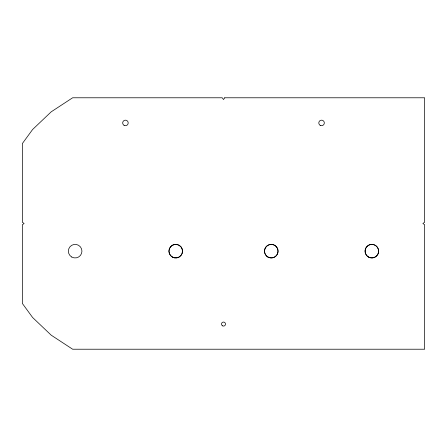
<?xml version="1.0" encoding="UTF-8"?>
<svg xmlns="http://www.w3.org/2000/svg" width="447" height="447" viewBox="0 0 447 447"><rect width="100%" height="100%" fill="white"/><g stroke="black" fill="none" stroke-linecap="round" stroke-linejoin="round"><path stroke-width="0.67" d="M224.757 97.781L223.5 99.541L222.243 97.781L72.638 97.781L51.198 111.828L32.62 129.49L22.35 143.565L22.35 222.243L24.11 223.5L22.35 224.757L22.35 303.435L32.62 317.51L51.198 335.172L72.638 349.219L424.65 349.219L424.65 224.757L422.89 223.5L424.65 222.243L424.65 97.781L224.757 97.781M71.76 257.036A6.789 6.789 0 0 0 81.941 251.158A6.789 6.789 0 0 0 71.76 245.28A6.789 6.789 0 0 0 71.76 257.036M222.494 325.818A2.011 2.011 0 0 0 225.512 324.075A2.011 2.011 0 0 0 222.494 322.332A2.011 2.011 0 0 0 222.494 325.818M267.882 257.036A6.789 6.789 0 0 0 278.062 251.158A6.789 6.789 0 0 0 267.882 245.28A6.789 6.789 0 0 0 267.882 257.036M368.451 257.036A6.789 6.789 0 0 0 378.637 251.158A6.789 6.789 0 0 0 368.451 245.28A6.789 6.789 0 0 0 368.451 257.036M172.335 257.036A6.789 6.789 0 0 0 182.516 251.158A6.789 6.789 0 0 0 172.335 245.28A6.789 6.789 0 0 0 172.335 257.036A6.789 6.789 0 0 0 182.516 251.158A6.789 6.789 0 0 0 172.335 245.28A6.789 6.789 0 0 0 172.335 257.036M367.574 256.433A6.789 6.789 0 0 0 378.553 252.22A6.789 6.789 0 0 0 369.418 244.822A6.789 6.789 0 0 0 367.574 256.433M266.999 256.433A6.789 6.789 0 0 0 277.978 252.22A6.789 6.789 0 0 0 268.843 244.822A6.789 6.789 0 0 0 266.999 256.433M320.175 125.322A2.766 2.766 0 0 0 324.326 122.925A2.766 2.766 0 0 0 320.175 120.528A2.766 2.766 0 0 0 320.175 125.322M124.059 125.322A2.766 2.766 0 0 0 128.205 122.925A2.766 2.766 0 0 0 124.059 120.528A2.766 2.766 0 0 0 124.059 125.322"/></g></svg>
